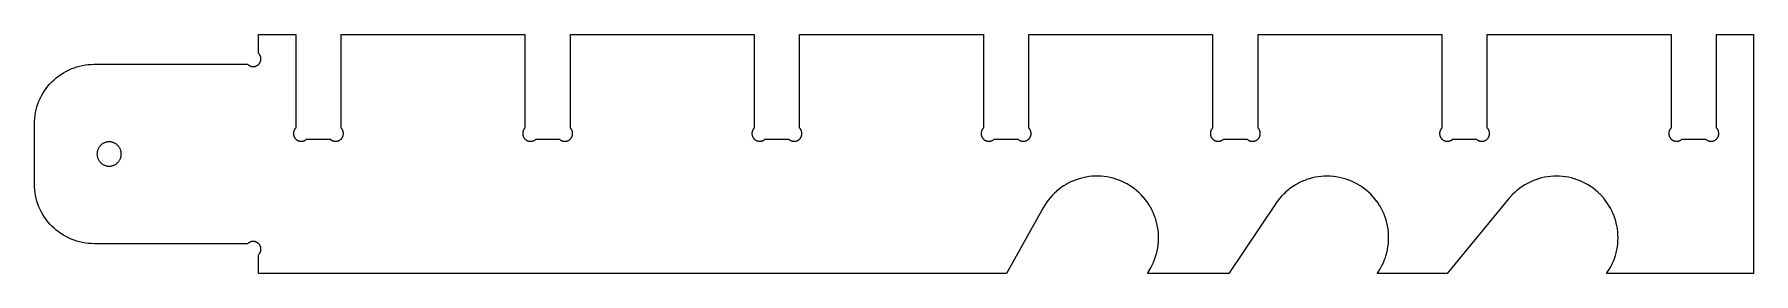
# Model space of a CAD drawing. Header units: inches. Extents: x 0 to 28.8, y 0 to 4.
import ezdxf

# ---------------------------------------------------------------- set-up
doc = ezdxf.new("R2010")
doc.units = ezdxf.units.IN
doc.header["$MEASUREMENT"] = 0
doc.layers.add('CUT_INSIDE', color=5, linetype='Continuous')
doc.layers.add('CUT_OUTSIDE', color=1, linetype='Continuous')

msp = doc.modelspace()

# ---------------------------------------------------------------- linework, layer by layer
at = {"layer": 'CUT_INSIDE'}
msp.add_lwpolyline([(1.4528, 2.01), (1.452, 2.0199), (1.4508, 2.0298), (1.4491, 2.0396), (1.4469, 2.0493), (1.4443, 2.0589), (1.4411, 2.0684), (1.4375, 2.0777), (1.4335, 2.0868), (1.429, 2.0957), (1.4241, 2.1044), (1.4188, 2.1128), (1.4131, 2.1209), (1.4069, 2.1288), (1.4004, 2.1363), (1.3935, 2.1435), (1.3863, 2.1504), (1.3788, 2.1569), (1.3709, 2.1631), (1.3628, 2.1688), (1.3544, 2.1741), (1.3457, 2.179), (1.3368, 2.1835), (1.3277, 2.1875), (1.3184, 2.1911), (1.3089, 2.1943), (1.2993, 2.1969), (1.2896, 2.1991), (1.2798, 2.2008), (1.2699, 2.202), (1.26, 2.2028), (1.25, 2.203), (1.24, 2.2028), (1.2301, 2.202), (1.2202, 2.2008), (1.2104, 2.1991), (1.2007, 2.1969), (1.1911, 2.1943), (1.1816, 2.1911), (1.1723, 2.1875), (1.1632, 2.1835), (1.1543, 2.179), (1.1456, 2.1741), (1.1372, 2.1688), (1.1291, 2.1631), (1.1212, 2.1569), (1.1137, 2.1504), (1.1065, 2.1435), (1.0996, 2.1363), (1.0931, 2.1288), (1.0869, 2.1209), (1.0812, 2.1128), (1.0759, 2.1044), (1.071, 2.0957), (1.0665, 2.0868), (1.0625, 2.0777), (1.0589, 2.0684), (1.0557, 2.0589), (1.0531, 2.0493), (1.0509, 2.0396), (1.0492, 2.0298), (1.048, 2.0199), (1.0472, 2.01), (1.047, 2), (1.0472, 1.99), (1.048, 1.9801), (1.0492, 1.9702), (1.0509, 1.9604), (1.0531, 1.9507), (1.0557, 1.9411), (1.0589, 1.9316), (1.0625, 1.9223), (1.0665, 1.9132), (1.071, 1.9043), (1.0759, 1.8956), (1.0812, 1.8872), (1.0869, 1.8791), (1.0931, 1.8712), (1.0996, 1.8637), (1.1065, 1.8565), (1.1137, 1.8496), (1.1212, 1.8431), (1.1291, 1.8369), (1.1372, 1.8312), (1.1456, 1.8259), (1.1543, 1.821), (1.1632, 1.8165), (1.1723, 1.8125), (1.1816, 1.8089), (1.1911, 1.8057), (1.2007, 1.8031), (1.2104, 1.8009), (1.2202, 1.7992), (1.2301, 1.798), (1.24, 1.7972), (1.25, 1.797), (1.26, 1.7972), (1.2699, 1.798), (1.2798, 1.7992), (1.2896, 1.8009), (1.2993, 1.8031), (1.3089, 1.8057), (1.3184, 1.8089), (1.3277, 1.8125), (1.3368, 1.8165), (1.3457, 1.821), (1.3544, 1.8259), (1.3628, 1.8312), (1.3709, 1.8369), (1.3788, 1.8431), (1.3863, 1.8496), (1.3935, 1.8565), (1.4004, 1.8637), (1.4069, 1.8712), (1.4131, 1.8791), (1.4188, 1.8872), (1.4241, 1.8956), (1.429, 1.9043), (1.4335, 1.9132), (1.4375, 1.9223), (1.4411, 1.9316), (1.4443, 1.9411), (1.4469, 1.9507), (1.4491, 1.9604), (1.4508, 1.9702), (1.452, 1.9801), (1.4528, 1.99), (1.453, 2)], close=True, dxfattribs=at)
at = {"layer": 'CUT_OUTSIDE'}
msp.add_lwpolyline([(0.8049, 0.5192), (0.757, 0.53), (0.7097, 0.5431), (0.6631, 0.5585), (0.6173, 0.5761), (0.5724, 0.596), (0.5286, 0.6181), (0.4859, 0.6423), (0.4444, 0.6685), (0.4043, 0.6968), (0.3656, 0.727), (0.3284, 0.759), (0.2929, 0.7929), (0.259, 0.8284), (0.227, 0.8656), (0.1968, 0.9043), (0.1685, 0.9444), (0.1423, 0.9859), (0.1181, 1.0286), (0.096, 1.0724), (0.0761, 1.1173), (0.0585, 1.1631), (0.0431, 1.2097), (0.03, 1.257), (0.0192, 1.3049), (0.0108, 1.3533), (0.0048, 1.402), (0.0012, 1.4509), (0, 1.5), (0, 2.5), (0.0012, 2.5491), (0.0048, 2.598), (0.0108, 2.6467), (0.0192, 2.6951), (0.03, 2.743), (0.0431, 2.7903), (0.0585, 2.8369), (0.0761, 2.8827), (0.096, 2.9276), (0.1181, 2.9714), (0.1423, 3.0141), (0.1685, 3.0556), (0.1968, 3.0957), (0.227, 3.1344), (0.259, 3.1716), (0.2929, 3.2071), (0.3284, 3.241), (0.3656, 3.273), (0.4043, 3.3032), (0.4444, 3.3315), (0.4859, 3.3577), (0.5286, 3.3819), (0.5724, 3.404), (0.6173, 3.4239), (0.6631, 3.4415), (0.7097, 3.4569), (0.757, 3.47), (0.8049, 3.4808), (0.8533, 3.4892), (0.902, 3.4952), (0.9509, 3.4988), (1, 3.5), (3.5662, 3.5), (3.5708, 3.4956), (3.5756, 3.4914), (3.5806, 3.4875), (3.5859, 3.4838), (3.5912, 3.4804), (3.5968, 3.4773), (3.6025, 3.4744), (3.6083, 3.4718), (3.6143, 3.4695), (3.6203, 3.4675), (3.6265, 3.4658), (3.6327, 3.4644), (3.639, 3.4633), (3.6453, 3.4625), (3.6517, 3.4621), (3.6581, 3.4619), (3.6645, 3.4621), (3.6708, 3.4625), (3.6772, 3.4633), (3.6834, 3.4644), (3.6897, 3.4658), (3.6958, 3.4675), (3.7019, 3.4695), (3.7078, 3.4718), (3.7137, 3.4744), (3.7194, 3.4773), (3.7249, 3.4804), (3.7303, 3.4838), (3.7355, 3.4875), (3.7405, 3.4914), (3.7454, 3.4956), (3.75, 3.5), (3.7544, 3.5046), (3.7586, 3.5095), (3.7625, 3.5145), (3.7662, 3.5197), (3.7696, 3.5251), (3.7727, 3.5306), (3.7756, 3.5363), (3.7782, 3.5422), (3.7805, 3.5481), (3.7825, 3.5542), (3.7842, 3.5603), (3.7856, 3.5666), (3.7867, 3.5728), (3.7875, 3.5792), (3.7879, 3.5855), (3.7881, 3.5919), (3.7879, 3.5983), (3.7875, 3.6047), (3.7867, 3.611), (3.7856, 3.6173), (3.7842, 3.6235), (3.7825, 3.6297), (3.7805, 3.6357), (3.7782, 3.6417), (3.7756, 3.6475), (3.7727, 3.6532), (3.7696, 3.6588), (3.7662, 3.6641), (3.7625, 3.6694), (3.7586, 3.6744), (3.7544, 3.6792), (3.75, 3.6838), (3.75, 4), (4.3705, 4), (4.3705, 2.4338), (4.3661, 2.4292), (4.3619, 2.4244), (4.358, 2.4194), (4.3543, 2.4141), (4.3509, 2.4088), (4.3478, 2.4032), (4.3449, 2.3975), (4.3423, 2.3917), (4.34, 2.3857), (4.338, 2.3797), (4.3363, 2.3735), (4.3349, 2.3673), (4.3338, 2.361), (4.333, 2.3547), (4.3326, 2.3483), (4.3324, 2.3419), (4.3326, 2.3355), (4.333, 2.3292), (4.3338, 2.3228), (4.3349, 2.3166), (4.3363, 2.3103), (4.338, 2.3042), (4.34, 2.2981), (4.3423, 2.2922), (4.3449, 2.2863), (4.3478, 2.2806), (4.3509, 2.2751), (4.3543, 2.2697), (4.358, 2.2645), (4.3619, 2.2595), (4.3661, 2.2546), (4.3705, 2.25), (4.3751, 2.2456), (4.38, 2.2414), (4.385, 2.2375), (4.3902, 2.2338), (4.3956, 2.2304), (4.4011, 2.2273), (4.4068, 2.2244), (4.4127, 2.2218), (4.4186, 2.2195), (4.4247, 2.2175), (4.4308, 2.2158), (4.4371, 2.2144), (4.4433, 2.2133), (4.4497, 2.2125), (4.456, 2.2121), (4.4624, 2.2119), (4.4688, 2.2121), (4.4752, 2.2125), (4.4815, 2.2133), (4.4878, 2.2144), (4.494, 2.2158), (4.5002, 2.2175), (4.5062, 2.2195), (4.5122, 2.2218), (4.518, 2.2244), (4.5237, 2.2273), (4.5293, 2.2304), (4.5346, 2.2338), (4.5399, 2.2375), (4.5449, 2.2414), (4.5497, 2.2456), (4.5543, 2.25), (4.9457, 2.25), (4.9503, 2.2456), (4.9551, 2.2414), (4.9601, 2.2375), (4.9654, 2.2338), (4.9707, 2.2304), (4.9763, 2.2273), (4.982, 2.2244), (4.9878, 2.2218), (4.9938, 2.2195), (4.9998, 2.2175), (5.006, 2.2158), (5.0122, 2.2144), (5.0185, 2.2133), (5.0248, 2.2125), (5.0312, 2.2121), (5.0376, 2.2119), (5.044, 2.2121), (5.0503, 2.2125), (5.0567, 2.2133), (5.0629, 2.2144), (5.0692, 2.2158), (5.0753, 2.2175), (5.0814, 2.2195), (5.0873, 2.2218), (5.0932, 2.2244), (5.0989, 2.2273), (5.1044, 2.2304), (5.1098, 2.2338), (5.115, 2.2375), (5.12, 2.2414), (5.1249, 2.2456), (5.1295, 2.25), (5.1339, 2.2546), (5.1381, 2.2595), (5.142, 2.2645), (5.1457, 2.2697), (5.1491, 2.2751), (5.1522, 2.2806), (5.1551, 2.2863), (5.1577, 2.2922), (5.16, 2.2981), (5.162, 2.3042), (5.1637, 2.3103), (5.1651, 2.3166), (5.1662, 2.3228), (5.167, 2.3292), (5.1674, 2.3355), (5.1676, 2.3419), (5.1674, 2.3483), (5.167, 2.3547), (5.1662, 2.361), (5.1651, 2.3673), (5.1637, 2.3735), (5.162, 2.3797), (5.16, 2.3857), (5.1577, 2.3917), (5.1551, 2.3975), (5.1522, 2.4032), (5.1491, 2.4088), (5.1457, 2.4141), (5.142, 2.4194), (5.1381, 2.4244), (5.1339, 2.4292), (5.1295, 2.4338), (5.1295, 4), (8.2038, 4), (8.2038, 2.4338), (8.1994, 2.4292), (8.1953, 2.4244), (8.1913, 2.4194), (8.1877, 2.4141), (8.1843, 2.4088), (8.1811, 2.4032), (8.1782, 2.3975), (8.1757, 2.3917), (8.1734, 2.3857), (8.1714, 2.3797), (8.1697, 2.3735), (8.1683, 2.3673), (8.1672, 2.361), (8.1664, 2.3547), (8.1659, 2.3483), (8.1658, 2.3419), (8.1659, 2.3355), (8.1664, 2.3292), (8.1672, 2.3228), (8.1683, 2.3166), (8.1697, 2.3103), (8.1714, 2.3042), (8.1734, 2.2981), (8.1757, 2.2922), (8.1782, 2.2863), (8.1811, 2.2806), (8.1843, 2.2751), (8.1877, 2.2697), (8.1913, 2.2645), (8.1953, 2.2595), (8.1994, 2.2546), (8.2038, 2.25), (8.2085, 2.2456), (8.2133, 2.2414), (8.2183, 2.2375), (8.2235, 2.2338), (8.2289, 2.2304), (8.2345, 2.2273), (8.2402, 2.2244), (8.246, 2.2218), (8.252, 2.2195), (8.258, 2.2175), (8.2642, 2.2158), (8.2704, 2.2144), (8.2767, 2.2133), (8.283, 2.2125), (8.2894, 2.2121), (8.2958, 2.2119), (8.3021, 2.2121), (8.3085, 2.2125), (8.3148, 2.2133), (8.3211, 2.2144), (8.3273, 2.2158), (8.3335, 2.2175), (8.3396, 2.2195), (8.3455, 2.2218), (8.3513, 2.2244), (8.357, 2.2273), (8.3626, 2.2304), (8.368, 2.2338), (8.3732, 2.2375), (8.3782, 2.2414), (8.3831, 2.2456), (8.3877, 2.25), (8.779, 2.25), (8.7836, 2.2456), (8.7884, 2.2414), (8.7935, 2.2375), (8.7987, 2.2338), (8.8041, 2.2304), (8.8096, 2.2273), (8.8153, 2.2244), (8.8212, 2.2218), (8.8271, 2.2195), (8.8332, 2.2175), (8.8393, 2.2158), (8.8455, 2.2144), (8.8518, 2.2133), (8.8582, 2.2125), (8.8645, 2.2121), (8.8709, 2.2119), (8.8773, 2.2121), (8.8837, 2.2125), (8.89, 2.2133), (8.8963, 2.2144), (8.9025, 2.2158), (8.9086, 2.2175), (8.9147, 2.2195), (8.9207, 2.2218), (8.9265, 2.2244), (8.9322, 2.2273), (8.9377, 2.2304), (8.9431, 2.2338), (8.9484, 2.2375), (8.9534, 2.2414), (8.9582, 2.2456), (8.9628, 2.25), (8.9672, 2.2546), (8.9714, 2.2595), (8.9753, 2.2645), (8.979, 2.2697), (8.9824, 2.2751), (8.9856, 2.2806), (8.9884, 2.2863), (8.991, 2.2922), (8.9933, 2.2981), (8.9953, 2.3042), (8.997, 2.3103), (8.9984, 2.3166), (8.9995, 2.3228), (9.0003, 2.3292), (9.0008, 2.3355), (9.0009, 2.3419), (9.0008, 2.3483), (9.0003, 2.3547), (8.9995, 2.361), (8.9984, 2.3673), (8.997, 2.3735), (8.9953, 2.3797), (8.9933, 2.3857), (8.991, 2.3917), (8.9884, 2.3975), (8.9856, 2.4032), (8.9824, 2.4088), (8.979, 2.4141), (8.9753, 2.4194), (8.9714, 2.4244), (8.9672, 2.4292), (8.9628, 2.4338), (8.9628, 4), (12.0372, 4), (12.0372, 2.4338), (12.0328, 2.4292), (12.0286, 2.4244), (12.0247, 2.4194), (12.021, 2.4141), (12.0176, 2.4088), (12.0144, 2.4032), (12.0116, 2.3975), (12.009, 2.3917), (12.0067, 2.3857), (12.0047, 2.3797), (12.003, 2.3735), (12.0016, 2.3673), (12.0005, 2.361), (11.9997, 2.3547), (11.9992, 2.3483), (11.9991, 2.3419), (11.9992, 2.3355), (11.9997, 2.3292), (12.0005, 2.3228), (12.0016, 2.3166), (12.003, 2.3103), (12.0047, 2.3042), (12.0067, 2.2981), (12.009, 2.2922), (12.0116, 2.2863), (12.0144, 2.2806), (12.0176, 2.2751), (12.021, 2.2697), (12.0247, 2.2645), (12.0286, 2.2595), (12.0328, 2.2546), (12.0372, 2.25), (12.0418, 2.2456), (12.0466, 2.2414), (12.0516, 2.2375), (12.0569, 2.2338), (12.0623, 2.2304), (12.0678, 2.2273), (12.0735, 2.2244), (12.0793, 2.2218), (12.0853, 2.2195), (12.0914, 2.2175), (12.0975, 2.2158), (12.1037, 2.2144), (12.11, 2.2133), (12.1163, 2.2125), (12.1227, 2.2121), (12.1291, 2.2119), (12.1355, 2.2121), (12.1418, 2.2125), (12.1482, 2.2133), (12.1545, 2.2144), (12.1607, 2.2158), (12.1668, 2.2175), (12.1729, 2.2195), (12.1788, 2.2218), (12.1847, 2.2244), (12.1904, 2.2273), (12.1959, 2.2304), (12.2013, 2.2338), (12.2065, 2.2375), (12.2116, 2.2414), (12.2164, 2.2456), (12.221, 2.25), (12.6123, 2.25), (12.6169, 2.2456), (12.6218, 2.2414), (12.6268, 2.2375), (12.632, 2.2338), (12.6374, 2.2304), (12.643, 2.2273), (12.6487, 2.2244), (12.6545, 2.2218), (12.6604, 2.2195), (12.6665, 2.2175), (12.6727, 2.2158), (12.6789, 2.2144), (12.6852, 2.2133), (12.6915, 2.2125), (12.6979, 2.2121), (12.7042, 2.2119), (12.7106, 2.2121), (12.717, 2.2125), (12.7233, 2.2133), (12.7296, 2.2144), (12.7358, 2.2158), (12.742, 2.2175), (12.748, 2.2195), (12.754, 2.2218), (12.7598, 2.2244), (12.7655, 2.2273), (12.7711, 2.2304), (12.7765, 2.2338), (12.7817, 2.2375), (12.7867, 2.2414), (12.7915, 2.2456), (12.7962, 2.25), (12.8006, 2.2546), (12.8047, 2.2595), (12.8087, 2.2645), (12.8123, 2.2697), (12.8157, 2.2751), (12.8189, 2.2806), (12.8218, 2.2863), (12.8243, 2.2922), (12.8266, 2.2981), (12.8286, 2.3042), (12.8303, 2.3103), (12.8317, 2.3166), (12.8328, 2.3228), (12.8336, 2.3292), (12.8341, 2.3355), (12.8342, 2.3419), (12.8341, 2.3483), (12.8336, 2.3547), (12.8328, 2.361), (12.8317, 2.3673), (12.8303, 2.3735), (12.8286, 2.3797), (12.8266, 2.3857), (12.8243, 2.3917), (12.8218, 2.3975), (12.8189, 2.4032), (12.8157, 2.4088), (12.8123, 2.4141), (12.8087, 2.4194), (12.8047, 2.4244), (12.8006, 2.4292), (12.7962, 2.4338), (12.7962, 4), (15.8705, 4), (15.8705, 2.4338), (15.8661, 2.4292), (15.8619, 2.4244), (15.858, 2.4194), (15.8543, 2.4141), (15.8509, 2.4088), (15.8478, 2.4032), (15.8449, 2.3975), (15.8423, 2.3917), (15.84, 2.3857), (15.838, 2.3797), (15.8363, 2.3735), (15.8349, 2.3673), (15.8338, 2.361), (15.833, 2.3547), (15.8326, 2.3483), (15.8324, 2.3419), (15.8326, 2.3355), (15.833, 2.3292), (15.8338, 2.3228), (15.8349, 2.3166), (15.8363, 2.3103), (15.838, 2.3042), (15.84, 2.2981), (15.8423, 2.2922), (15.8449, 2.2863), (15.8478, 2.2806), (15.8509, 2.2751), (15.8543, 2.2697), (15.858, 2.2645), (15.8619, 2.2595), (15.8661, 2.2546), (15.8705, 2.25), (15.8751, 2.2456), (15.88, 2.2414), (15.885, 2.2375), (15.8902, 2.2338), (15.8956, 2.2304), (15.9011, 2.2273), (15.9068, 2.2244), (15.9127, 2.2218), (15.9186, 2.2195), (15.9247, 2.2175), (15.9308, 2.2158), (15.9371, 2.2144), (15.9433, 2.2133), (15.9497, 2.2125), (15.956, 2.2121), (15.9624, 2.2119), (15.9688, 2.2121), (15.9752, 2.2125), (15.9815, 2.2133), (15.9878, 2.2144), (15.994, 2.2158), (16.0002, 2.2175), (16.0062, 2.2195), (16.0122, 2.2218), (16.018, 2.2244), (16.0237, 2.2273), (16.0293, 2.2304), (16.0346, 2.2338), (16.0399, 2.2375), (16.0449, 2.2414), (16.0497, 2.2456), (16.0543, 2.25), (16.4457, 2.25), (16.4503, 2.2456), (16.4551, 2.2414), (16.4601, 2.2375), (16.4654, 2.2338), (16.4707, 2.2304), (16.4763, 2.2273), (16.482, 2.2244), (16.4878, 2.2218), (16.4938, 2.2195), (16.4998, 2.2175), (16.506, 2.2158), (16.5122, 2.2144), (16.5185, 2.2133), (16.5248, 2.2125), (16.5312, 2.2121), (16.5376, 2.2119), (16.544, 2.2121), (16.5503, 2.2125), (16.5567, 2.2133), (16.5629, 2.2144), (16.5692, 2.2158), (16.5753, 2.2175), (16.5814, 2.2195), (16.5873, 2.2218), (16.5932, 2.2244), (16.5989, 2.2273), (16.6044, 2.2304), (16.6098, 2.2338), (16.615, 2.2375), (16.62, 2.2414), (16.6249, 2.2456), (16.6295, 2.25), (16.6339, 2.2546), (16.6381, 2.2595), (16.642, 2.2645), (16.6457, 2.2697), (16.6491, 2.2751), (16.6522, 2.2806), (16.6551, 2.2863), (16.6577, 2.2922), (16.66, 2.2981), (16.662, 2.3042), (16.6637, 2.3103), (16.6651, 2.3166), (16.6662, 2.3228), (16.667, 2.3292), (16.6674, 2.3355), (16.6676, 2.3419), (16.6674, 2.3483), (16.667, 2.3547), (16.6662, 2.361), (16.6651, 2.3673), (16.6637, 2.3735), (16.662, 2.3797), (16.66, 2.3857), (16.6577, 2.3917), (16.6551, 2.3975), (16.6522, 2.4032), (16.6491, 2.4088), (16.6457, 2.4141), (16.642, 2.4194), (16.6381, 2.4244), (16.6339, 2.4292), (16.6295, 2.4338), (16.6295, 4), (19.7038, 4), (19.7038, 2.4338), (19.6994, 2.4292), (19.6953, 2.4244), (19.6913, 2.4194), (19.6877, 2.4141), (19.6843, 2.4088), (19.6811, 2.4032), (19.6782, 2.3975), (19.6757, 2.3917), (19.6734, 2.3857), (19.6714, 2.3797), (19.6697, 2.3735), (19.6683, 2.3673), (19.6672, 2.361), (19.6664, 2.3547), (19.6659, 2.3483), (19.6658, 2.3419), (19.6659, 2.3355), (19.6664, 2.3292), (19.6672, 2.3228), (19.6683, 2.3166), (19.6697, 2.3103), (19.6714, 2.3042), (19.6734, 2.2981), (19.6757, 2.2922), (19.6782, 2.2863), (19.6811, 2.2806), (19.6843, 2.2751), (19.6877, 2.2697), (19.6913, 2.2645), (19.6953, 2.2595), (19.6994, 2.2546), (19.7038, 2.25), (19.7085, 2.2456), (19.7133, 2.2414), (19.7183, 2.2375), (19.7235, 2.2338), (19.7289, 2.2304), (19.7345, 2.2273), (19.7402, 2.2244), (19.746, 2.2218), (19.752, 2.2195), (19.758, 2.2175), (19.7642, 2.2158), (19.7704, 2.2144), (19.7767, 2.2133), (19.783, 2.2125), (19.7894, 2.2121), (19.7958, 2.2119), (19.8021, 2.2121), (19.8085, 2.2125), (19.8148, 2.2133), (19.8211, 2.2144), (19.8273, 2.2158), (19.8335, 2.2175), (19.8396, 2.2195), (19.8455, 2.2218), (19.8513, 2.2244), (19.857, 2.2273), (19.8626, 2.2304), (19.868, 2.2338), (19.8732, 2.2375), (19.8782, 2.2414), (19.8831, 2.2456), (19.8877, 2.25), (20.279, 2.25), (20.2836, 2.2456), (20.2884, 2.2414), (20.2935, 2.2375), (20.2987, 2.2338), (20.3041, 2.2304), (20.3096, 2.2273), (20.3153, 2.2244), (20.3212, 2.2218), (20.3271, 2.2195), (20.3332, 2.2175), (20.3393, 2.2158), (20.3455, 2.2144), (20.3518, 2.2133), (20.3582, 2.2125), (20.3645, 2.2121), (20.3709, 2.2119), (20.3773, 2.2121), (20.3837, 2.2125), (20.39, 2.2133), (20.3963, 2.2144), (20.4025, 2.2158), (20.4086, 2.2175), (20.4147, 2.2195), (20.4207, 2.2218), (20.4265, 2.2244), (20.4322, 2.2273), (20.4377, 2.2304), (20.4431, 2.2338), (20.4484, 2.2375), (20.4534, 2.2414), (20.4582, 2.2456), (20.4628, 2.25), (20.4672, 2.2546), (20.4714, 2.2595), (20.4753, 2.2645), (20.479, 2.2697), (20.4824, 2.2751), (20.4856, 2.2806), (20.4884, 2.2863), (20.491, 2.2922), (20.4933, 2.2981), (20.4953, 2.3042), (20.497, 2.3103), (20.4984, 2.3166), (20.4995, 2.3228), (20.5003, 2.3292), (20.5008, 2.3355), (20.5009, 2.3419), (20.5008, 2.3483), (20.5003, 2.3547), (20.4995, 2.361), (20.4984, 2.3673), (20.497, 2.3735), (20.4953, 2.3797), (20.4933, 2.3857), (20.491, 2.3917), (20.4884, 2.3975), (20.4856, 2.4032), (20.4824, 2.4088), (20.479, 2.4141), (20.4753, 2.4194), (20.4714, 2.4244), (20.4672, 2.4292), (20.4628, 2.4338), (20.4628, 4), (23.5372, 4), (23.5372, 2.4338), (23.5328, 2.4292), (23.5286, 2.4244), (23.5247, 2.4194), (23.521, 2.4141), (23.5176, 2.4088), (23.5144, 2.4032), (23.5116, 2.3975), (23.509, 2.3917), (23.5067, 2.3857), (23.5047, 2.3797), (23.503, 2.3735), (23.5016, 2.3673), (23.5005, 2.361), (23.4997, 2.3547), (23.4992, 2.3483), (23.4991, 2.3419), (23.4992, 2.3355), (23.4997, 2.3292), (23.5005, 2.3228), (23.5016, 2.3166), (23.503, 2.3103), (23.5047, 2.3042), (23.5067, 2.2981), (23.509, 2.2922), (23.5116, 2.2863), (23.5144, 2.2806), (23.5176, 2.2751), (23.521, 2.2697), (23.5247, 2.2645), (23.5286, 2.2595), (23.5328, 2.2546), (23.5372, 2.25), (23.5418, 2.2456), (23.5466, 2.2414), (23.5516, 2.2375), (23.5569, 2.2338), (23.5623, 2.2304), (23.5678, 2.2273), (23.5735, 2.2244), (23.5793, 2.2218), (23.5853, 2.2195), (23.5914, 2.2175), (23.5975, 2.2158), (23.6037, 2.2144), (23.61, 2.2133), (23.6163, 2.2125), (23.6227, 2.2121), (23.6291, 2.2119), (23.6355, 2.2121), (23.6418, 2.2125), (23.6482, 2.2133), (23.6545, 2.2144), (23.6607, 2.2158), (23.6668, 2.2175), (23.6729, 2.2195), (23.6788, 2.2218), (23.6847, 2.2244), (23.6904, 2.2273), (23.6959, 2.2304), (23.7013, 2.2338), (23.7065, 2.2375), (23.7116, 2.2414), (23.7164, 2.2456), (23.721, 2.25), (24.1123, 2.25), (24.1169, 2.2456), (24.1218, 2.2414), (24.1268, 2.2375), (24.132, 2.2338), (24.1374, 2.2304), (24.143, 2.2273), (24.1487, 2.2244), (24.1545, 2.2218), (24.1604, 2.2195), (24.1665, 2.2175), (24.1727, 2.2158), (24.1789, 2.2144), (24.1852, 2.2133), (24.1915, 2.2125), (24.1979, 2.2121), (24.2042, 2.2119), (24.2106, 2.2121), (24.217, 2.2125), (24.2233, 2.2133), (24.2296, 2.2144), (24.2358, 2.2158), (24.242, 2.2175), (24.248, 2.2195), (24.254, 2.2218), (24.2598, 2.2244), (24.2655, 2.2273), (24.2711, 2.2304), (24.2765, 2.2338), (24.2817, 2.2375), (24.2867, 2.2414), (24.2915, 2.2456), (24.2962, 2.25), (24.3006, 2.2546), (24.3047, 2.2595), (24.3087, 2.2645), (24.3123, 2.2697), (24.3157, 2.2751), (24.3189, 2.2806), (24.3218, 2.2863), (24.3243, 2.2922), (24.3266, 2.2981), (24.3286, 2.3042), (24.3303, 2.3103), (24.3317, 2.3166), (24.3328, 2.3228), (24.3336, 2.3292), (24.3341, 2.3355), (24.3342, 2.3419), (24.3341, 2.3483), (24.3336, 2.3547), (24.3328, 2.361), (24.3317, 2.3673), (24.3303, 2.3735), (24.3286, 2.3797), (24.3266, 2.3857), (24.3243, 2.3917), (24.3218, 2.3975), (24.3189, 2.4032), (24.3157, 2.4088), (24.3123, 2.4141), (24.3087, 2.4194), (24.3047, 2.4244), (24.3006, 2.4292), (24.2962, 2.4338), (24.2962, 4), (27.3705, 4), (27.3705, 2.4338), (27.3661, 2.4292), (27.3619, 2.4244), (27.358, 2.4194), (27.3543, 2.4141), (27.3509, 2.4088), (27.3478, 2.4032), (27.3449, 2.3975), (27.3423, 2.3917), (27.34, 2.3857), (27.338, 2.3797), (27.3363, 2.3735), (27.3349, 2.3673), (27.3338, 2.361), (27.333, 2.3547), (27.3326, 2.3483), (27.3324, 2.3419), (27.3326, 2.3355), (27.333, 2.3292), (27.3338, 2.3228), (27.3349, 2.3166), (27.3363, 2.3103), (27.338, 2.3042), (27.34, 2.2981), (27.3423, 2.2922), (27.3449, 2.2863), (27.3478, 2.2806), (27.3509, 2.2751), (27.3543, 2.2697), (27.358, 2.2645), (27.3619, 2.2595), (27.3661, 2.2546), (27.3705, 2.25), (27.3751, 2.2456), (27.38, 2.2414), (27.385, 2.2375), (27.3902, 2.2338), (27.3956, 2.2304), (27.4011, 2.2273), (27.4068, 2.2244), (27.4127, 2.2218), (27.4186, 2.2195), (27.4247, 2.2175), (27.4308, 2.2158), (27.4371, 2.2144), (27.4433, 2.2133), (27.4497, 2.2125), (27.456, 2.2121), (27.4624, 2.2119), (27.4688, 2.2121), (27.4752, 2.2125), (27.4815, 2.2133), (27.4878, 2.2144), (27.494, 2.2158), (27.5002, 2.2175), (27.5062, 2.2195), (27.5122, 2.2218), (27.518, 2.2244), (27.5237, 2.2273), (27.5293, 2.2304), (27.5346, 2.2338), (27.5399, 2.2375), (27.5449, 2.2414), (27.5497, 2.2456), (27.5543, 2.25), (27.9457, 2.25), (27.9503, 2.2456), (27.9551, 2.2414), (27.9601, 2.2375), (27.9654, 2.2338), (27.9707, 2.2304), (27.9763, 2.2273), (27.982, 2.2244), (27.9878, 2.2218), (27.9938, 2.2195), (27.9998, 2.2175), (28.006, 2.2158), (28.0122, 2.2144), (28.0185, 2.2133), (28.0248, 2.2125), (28.0312, 2.2121), (28.0376, 2.2119), (28.044, 2.2121), (28.0503, 2.2125), (28.0567, 2.2133), (28.0629, 2.2144), (28.0692, 2.2158), (28.0753, 2.2175), (28.0814, 2.2195), (28.0873, 2.2218), (28.0932, 2.2244), (28.0989, 2.2273), (28.1044, 2.2304), (28.1098, 2.2338), (28.115, 2.2375), (28.12, 2.2414), (28.1249, 2.2456), (28.1295, 2.25), (28.1339, 2.2546), (28.1381, 2.2595), (28.142, 2.2645), (28.1457, 2.2697), (28.1491, 2.2751), (28.1522, 2.2806), (28.1551, 2.2863), (28.1577, 2.2922), (28.16, 2.2981), (28.162, 2.3042), (28.1637, 2.3103), (28.1651, 2.3166), (28.1662, 2.3228), (28.167, 2.3292), (28.1674, 2.3355), (28.1676, 2.3419), (28.1674, 2.3483), (28.167, 2.3547), (28.1662, 2.361), (28.1651, 2.3673), (28.1637, 2.3735), (28.162, 2.3797), (28.16, 2.3857), (28.1577, 2.3917), (28.1551, 2.3975), (28.1522, 2.4032), (28.1491, 2.4088), (28.1457, 2.4141), (28.142, 2.4194), (28.1381, 2.4244), (28.1339, 2.4292), (28.1295, 2.4338), (28.1295, 4), (28.75, 4), (28.75, 0), (26.2893, 0), (26.3084, 0.0271), (26.3092, 0.0283), (26.3355, 0.0698), (26.3362, 0.071), (26.3604, 0.1138), (26.3611, 0.1151), (26.3832, 0.1589), (26.3838, 0.1602), (26.4037, 0.2051), (26.4043, 0.2065), (26.4219, 0.2522), (26.4224, 0.2536), (26.4378, 0.3002), (26.4383, 0.3016), (26.4514, 0.3489), (26.4517, 0.3504), (26.4625, 0.3983), (26.4628, 0.3997), (26.4711, 0.4481), (26.4714, 0.4495), (26.4774, 0.4982), (26.4775, 0.4997), (26.4811, 0.5487), (26.4812, 0.5501), (26.4824, 0.5992), (26.4824, 0.6007), (26.4812, 0.6497), (26.4811, 0.6512), (26.4775, 0.7002), (26.4774, 0.7016), (26.4714, 0.7503), (26.4712, 0.7518), (26.4628, 0.8001), (26.4625, 0.8016), (26.4517, 0.8495), (26.4514, 0.8509), (26.4383, 0.8982), (26.4379, 0.8996), (26.4225, 0.9462), (26.422, 0.9476), (26.4043, 0.9934), (26.4038, 0.9948), (26.3839, 1.0396), (26.3832, 1.041), (26.3612, 1.0848), (26.3605, 1.0861), (26.3363, 1.1288), (26.3355, 1.1301), (26.3093, 1.1716), (26.3085, 1.1728), (26.2802, 1.2129), (26.2793, 1.2141), (26.2491, 1.2528), (26.2482, 1.2539), (26.2161, 1.2911), (26.2152, 1.2922), (26.1813, 1.3277), (26.1803, 1.3288), (26.1447, 1.3626), (26.1436, 1.3636), (26.1065, 1.3957), (26.1053, 1.3966), (26.0666, 1.4268), (26.0655, 1.4277), (26.0253, 1.456), (26.0241, 1.4568), (25.9826, 1.483), (25.9814, 1.4838), (25.9387, 1.508), (25.9374, 1.5087), (25.8935, 1.5308), (25.8922, 1.5314), (25.8473, 1.5513), (25.846, 1.5518), (25.8002, 1.5695), (25.7988, 1.57), (25.7522, 1.5854), (25.7508, 1.5858), (25.7035, 1.5989), (25.702, 1.5993), (25.6542, 1.61), (25.6527, 1.6103), (25.6044, 1.6187), (25.6029, 1.6189), (25.5542, 1.625), (25.5527, 1.6251), (25.5038, 1.6287), (25.5023, 1.6288), (25.4532, 1.63), (25.4518, 1.63), (25.4027, 1.6288), (25.4012, 1.6287), (25.3523, 1.6251), (25.3508, 1.625), (25.3021, 1.619), (25.3006, 1.6187), (25.2523, 1.6104), (25.2508, 1.6101), (25.2029, 1.5993), (25.2015, 1.599), (25.1542, 1.5859), (25.1528, 1.5854), (25.1062, 1.5701), (25.1048, 1.5696), (25.059, 1.5519), (25.0577, 1.5513), (25.0128, 1.5314), (25.0114, 1.5308), (24.9676, 1.5088), (24.9663, 1.5081), (24.9236, 1.4839), (24.9223, 1.4831), (24.8809, 1.4569), (24.8796, 1.456), (24.8395, 1.4278), (24.8383, 1.4269), (24.7996, 1.3967), (24.7985, 1.3958), (24.7613, 1.3637), (24.7602, 1.3627), (24.7247, 1.3289), (24.7236, 1.3278), (24.6898, 1.2923), (24.6888, 1.2912), (24.6567, 1.254), (24.6563, 1.2535), (23.6274, 0), (22.4548, 0), (22.4718, 0.0253), (22.4722, 0.0259), (22.4986, 0.0673), (22.4994, 0.0685), (22.5237, 0.1112), (22.5244, 0.1125), (22.5466, 0.1562), (22.5472, 0.1576), (22.5672, 0.2024), (22.5678, 0.2037), (22.5856, 0.2495), (22.5861, 0.2509), (22.6016, 0.2974), (22.6021, 0.2988), (22.6153, 0.3461), (22.6157, 0.3475), (22.6265, 0.3954), (22.6268, 0.3968), (22.6354, 0.4452), (22.6356, 0.4466), (22.6417, 0.4953), (22.6419, 0.4968), (22.6456, 0.5457), (22.6457, 0.5472), (22.6471, 0.5963), (22.6471, 0.5977), (22.646, 0.6468), (22.6459, 0.6483), (22.6425, 0.6972), (22.6423, 0.6987), (22.6365, 0.7474), (22.6363, 0.7489), (22.628, 0.7973), (22.6277, 0.7987), (22.6171, 0.8466), (22.6168, 0.8481), (22.6038, 0.8954), (22.6034, 0.8968), (22.5881, 0.9435), (22.5876, 0.9448), (22.5701, 0.9907), (22.5695, 0.9921), (22.5498, 1.037), (22.5492, 1.0383), (22.5272, 1.0822), (22.5265, 1.0835), (22.5025, 1.1263), (22.5017, 1.1276), (22.4756, 1.1691), (22.4748, 1.1703), (22.4466, 1.2105), (22.4457, 1.2117), (22.4156, 1.2505), (22.4147, 1.2517), (22.3828, 1.2889), (22.3818, 1.29), (22.348, 1.3257), (22.347, 1.3267), (22.3116, 1.3607), (22.3105, 1.3616), (22.2734, 1.3938), (22.2723, 1.3947), (22.2337, 1.4251), (22.2325, 1.4259), (22.1924, 1.4543), (22.1912, 1.4551), (22.1498, 1.4815), (22.1486, 1.4823), (22.1059, 1.5066), (22.1046, 1.5073), (22.0608, 1.5295), (22.0595, 1.5301), (22.0147, 1.5501), (22.0133, 1.5507), (21.9676, 1.5685), (21.9662, 1.569), (21.9197, 1.5845), (21.9183, 1.585), (21.871, 1.5982), (21.8696, 1.5986), (21.8217, 1.6095), (21.8203, 1.6098), (21.7719, 1.6183), (21.7705, 1.6185), (21.7218, 1.6247), (21.7203, 1.6248), (21.6714, 1.6286), (21.6699, 1.6286), (21.6208, 1.63), (21.6194, 1.63), (21.5703, 1.6289), (21.5688, 1.6289), (21.5199, 1.6254), (21.5184, 1.6253), (21.4697, 1.6194), (21.4682, 1.6192), (21.4198, 1.6109), (21.4184, 1.6106), (21.3705, 1.6), (21.369, 1.5997), (21.3217, 1.5867), (21.3203, 1.5863), (21.2736, 1.571), (21.2722, 1.5705), (21.2264, 1.553), (21.225, 1.5525), (21.1801, 1.5327), (21.1788, 1.5321), (21.1349, 1.5101), (21.1336, 1.5094), (21.0908, 1.4854), (21.0895, 1.4846), (21.048, 1.4585), (21.0467, 1.4577), (21.0065, 1.4295), (21.0053, 1.4287), (20.9666, 1.3986), (20.9654, 1.3976), (20.9282, 1.3657), (20.9271, 1.3647), (20.8914, 1.331), (20.8904, 1.3299), (20.8564, 1.2945), (20.8554, 1.2934), (20.8233, 1.2563), (20.8223, 1.2552), (20.792, 1.2166), (20.7911, 1.2154), (20.7628, 1.1753), (20.7623, 1.1747), (19.9724, 0), (18.6138, 0), (18.6687, 0.0983), (18.669, 0.0989), (18.6919, 0.1424), (18.6925, 0.1437), (18.7132, 0.1882), (18.7138, 0.1896), (18.7323, 0.235), (18.7328, 0.2364), (18.749, 0.2827), (18.7495, 0.2841), (18.7634, 0.3312), (18.7638, 0.3326), (18.7754, 0.3803), (18.7757, 0.3817), (18.785, 0.43), (18.7852, 0.4314), (18.7921, 0.48), (18.7923, 0.4815), (18.7967, 0.5303), (18.7968, 0.5318), (18.7989, 0.5808), (18.7989, 0.5823), (18.7986, 0.6314), (18.7986, 0.6329), (18.7958, 0.6819), (18.7957, 0.6833), (18.7906, 0.7322), (18.7904, 0.7336), (18.7829, 0.7821), (18.7826, 0.7836), (18.7727, 0.8316), (18.7724, 0.8331), (18.7601, 0.8806), (18.7597, 0.882), (18.7452, 0.9289), (18.7447, 0.9303), (18.7279, 0.9764), (18.7273, 0.9778), (18.7082, 1.023), (18.7076, 1.0243), (18.6864, 1.0686), (18.6857, 1.0699), (18.6623, 1.113), (18.6615, 1.1143), (18.636, 1.1562), (18.6352, 1.1574), (18.6077, 1.1981), (18.6068, 1.1993), (18.5773, 1.2385), (18.5764, 1.2397), (18.545, 1.2774), (18.544, 1.2785), (18.5108, 1.3146), (18.5098, 1.3157), (18.4749, 1.3502), (18.4738, 1.3512), (18.4372, 1.3839), (18.4361, 1.3849), (18.398, 1.4157), (18.3968, 1.4166), (18.3572, 1.4456), (18.356, 1.4465), (18.315, 1.4735), (18.3137, 1.4742), (18.2715, 1.4992), (18.2702, 1.4999), (18.2267, 1.5228), (18.2254, 1.5234), (18.1809, 1.5441), (18.1795, 1.5447), (18.1341, 1.5632), (18.1327, 1.5637), (18.0864, 1.5799), (18.085, 1.5804), (18.0379, 1.5943), (18.0365, 1.5947), (17.9888, 1.6063), (17.9874, 1.6066), (17.9392, 1.6159), (17.9377, 1.6161), (17.8891, 1.623), (17.8876, 1.6231), (17.8388, 1.6276), (17.8373, 1.6277), (17.7883, 1.6298), (17.7868, 1.6298), (17.7377, 1.6295), (17.7362, 1.6295), (17.6872, 1.6267), (17.6858, 1.6266), (17.6369, 1.6215), (17.6355, 1.6213), (17.587, 1.6138), (17.5855, 1.6135), (17.5375, 1.6036), (17.536, 1.6033), (17.4885, 1.591), (17.4871, 1.5906), (17.4402, 1.5761), (17.4388, 1.5756), (17.3927, 1.5588), (17.3913, 1.5582), (17.3461, 1.5391), (17.3448, 1.5385), (17.3005, 1.5172), (17.2992, 1.5166), (17.2561, 1.4931), (17.2548, 1.4924), (17.2129, 1.4669), (17.2117, 1.4661), (17.171, 1.4386), (17.1698, 1.4377), (17.1306, 1.4082), (17.1295, 1.4073), (17.0917, 1.3759), (17.0906, 1.3749), (17.0545, 1.3417), (17.0534, 1.3407), (17.0189, 1.3058), (17.0179, 1.3047), (16.9852, 1.2681), (16.9842, 1.267), (16.9534, 1.2288), (16.9525, 1.2277), (16.9235, 1.1881), (16.9227, 1.1868), (16.8957, 1.1459), (16.8949, 1.1446), (16.8699, 1.1023), (16.8696, 1.1017), (16.2551, 0), (3.75, 0), (3.75, 0.3162), (3.7544, 0.3208), (3.7586, 0.3256), (3.7625, 0.3306), (3.7662, 0.3359), (3.7696, 0.3412), (3.7727, 0.3468), (3.7756, 0.3525), (3.7782, 0.3583), (3.7805, 0.3643), (3.7825, 0.3703), (3.7842, 0.3765), (3.7856, 0.3827), (3.7867, 0.389), (3.7875, 0.3953), (3.7879, 0.4017), (3.7881, 0.4081), (3.7879, 0.4145), (3.7875, 0.4208), (3.7867, 0.4272), (3.7856, 0.4334), (3.7842, 0.4397), (3.7825, 0.4458), (3.7805, 0.4519), (3.7782, 0.4578), (3.7756, 0.4637), (3.7727, 0.4694), (3.7696, 0.4749), (3.7662, 0.4803), (3.7625, 0.4855), (3.7586, 0.4905), (3.7544, 0.4954), (3.75, 0.5), (3.7454, 0.5044), (3.7405, 0.5086), (3.7355, 0.5125), (3.7303, 0.5162), (3.7249, 0.5196), (3.7194, 0.5227), (3.7137, 0.5256), (3.7078, 0.5282), (3.7019, 0.5305), (3.6958, 0.5325), (3.6897, 0.5342), (3.6834, 0.5356), (3.6772, 0.5367), (3.6708, 0.5375), (3.6645, 0.5379), (3.6581, 0.5381), (3.6517, 0.5379), (3.6453, 0.5375), (3.639, 0.5367), (3.6327, 0.5356), (3.6265, 0.5342), (3.6203, 0.5325), (3.6143, 0.5305), (3.6083, 0.5282), (3.6025, 0.5256), (3.5968, 0.5227), (3.5912, 0.5196), (3.5859, 0.5162), (3.5806, 0.5125), (3.5756, 0.5086), (3.5708, 0.5044), (3.5662, 0.5), (1, 0.5), (0.9509, 0.5012), (0.902, 0.5048), (0.8533, 0.5108)], close=True, dxfattribs=at)

doc.saveas('drawing.dxf')
